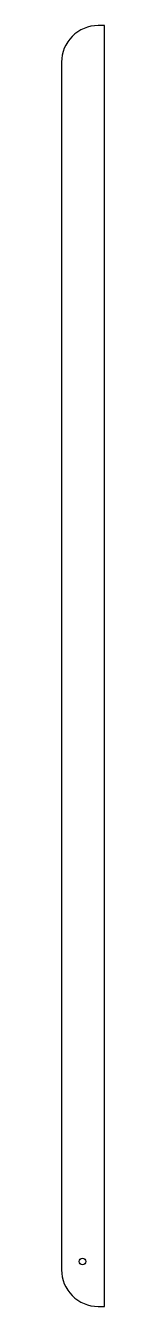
# Model space of a CAD drawing. Extents: x 0 to 47, y 0 to 1398.
import ezdxf

# ---------------------------------------------------------------- set-up
doc = ezdxf.new("R2010")
doc.units = 0
doc.layers.get('0').update_dxf_attribs({"linetype": 'CONTINUOUS'})

msp = doc.modelspace()

# ---------------------------------------------------------------- linework, layer by layer
msp.add_lwpolyline([(40, 0), (47, 0), (47, 1398), (40, 1398, 0.414214), (0, 1358), (0, 40, 0.414214)], format="xyb", close=True)
msp.add_circle((23, 49), 3.6)

doc.saveas('drawing.dxf')
